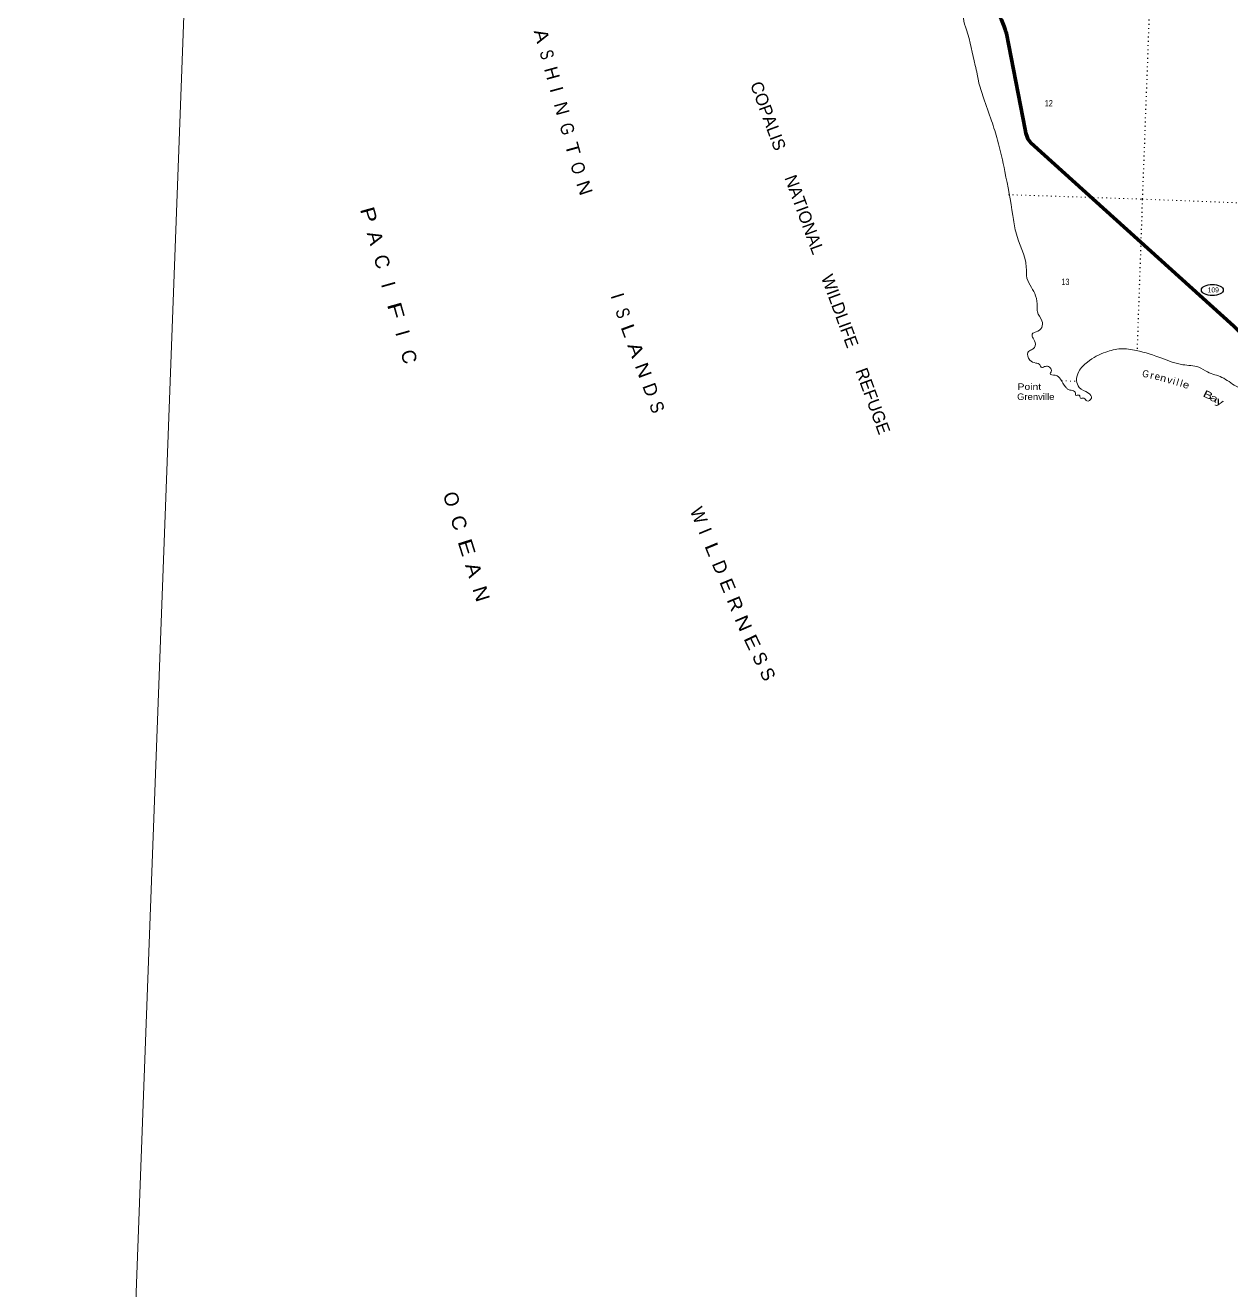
# Model space of a CAD drawing. Header units: feet. Extents: x -845745 to -745759, y -170898 to 15581.
# Drawn here: x -845745 to -811749, y -83303 to -47629 of the extents above; entities that cross this region are included whole.
import ezdxf
from ezdxf.enums import TextEntityAlignment as Align

# ---------------------------------------------------------------- set-up
doc = ezdxf.new("R2010")
doc.units = ezdxf.units.FT
doc.header["$LTSCALE"] = 80
doc.linetypes.add('DOT_DASHED', pattern=[7.7, 5, -1.2, 0.3, -1.2])
doc.linetypes.add('DOTTED', pattern=[1.5, 0.3, -1.2])
for name, color, linetype, lineweight in [('17', 7, 'Continuous', 25), ('23', 7, 'Continuous', 70), ('39', 7, 'Continuous', 13), ('4', 7, 'Continuous', 13), ('44', 7, 'DOT_DASHED', 13), ('6', 7, 'DOTTED', 25), ('7', 7, 'DOTTED', 13)]:
    doc.layers.add(name, color=color, linetype=linetype, lineweight=lineweight)
doc.layers.add('41', color=7, linetype='Continuous')
doc.layers.add('42', color=7, linetype='Continuous')

msp = doc.modelspace()

# ---------------------------------------------------------------- linework, layer by layer
at = {"layer": '17'}
msp.add_ellipse((-812266.47, -55097.05), major_axis=(309.24, -1), ratio=0.500121, dxfattribs=at)
at = {"layer": '23'}
msp.add_lwpolyline([(-810455.15, -57516.99), (-811056.98, -56751.52), (-811314.02, -56458.45), (-811656.05, -56114.7), (-817387.01, -50944.05), (-817418.52, -50905.33), (-817452.08, -50859.54), (-817468.86, -50830.54), (-817488.91, -50780.11), (-817522.25, -50670.27), (-817545.39, -50573.09), (-818076.03, -47861.26), (-818087.41, -47818.25), (-818110.29, -47744.98), (-818138.76, -47662.13), (-818216, -47478.72), (-819087.88, -45801.46)], dxfattribs=at)
at = {"layer": '39'}
for points in [[(-810080.61, -47043.38), (-810333.18, -47127.98), (-810628.71, -47127.89), (-811072.09, -46985.74), (-811380.77, -46785.78), (-811625.66, -46485.29), (-811669.88, -46195.74), (-811714.13, -45559.73), (-811677.2, -45248.79), (-811549.77, -44532.08), (-811614.37, -44076.65), (-811840.64, -43819.11), (-812046.52, -43900.65), (-812443.48, -44100.5), (-812681.38, -44062.11), (-813617.05, -43854.68), (-814028.76, -43842.54), (-814414.18, -43883.66), (-814886.49, -43937.91), (-815274.44, -43878.24), (-815525.52, -43698.4), (-815955.61, -43347.22), (-816323.84, -43125.08), (-816700.18, -42731.44), (-817555.36, -41769.43), (-818327.64, -41199.02), (-819214.72, -40758.39), (-819514.5, -40744.76), (-819946, -40781.11), (-820141.3, -40799.28), (-820311.76, -40731.95), (-820434.15, -40840.54), (-820581.89, -40892.43), (-820899.84, -40940.14), (-821299.25, -41032.35), (-821439.81, -41027.52), (-821539.05, -40875.05), (-821689.05, -40736.95), (-821819.24, -40549.17), (-821920.67, -40517.49), (-821968.43, -40676.98), (-821851.57, -40958.97), (-821496.22, -41609.7), (-821257.64, -42149.67), (-820889.58, -42897.53), (-820444.8, -43867.57), (-820179.28, -44615.93), (-819821.11, -45764.28), (-819535.22, -46678.51), (-819320.26, -47203.56), (-819290.22, -47265.02), (-819281.69, -47424.44), (-819202.79, -47757.49), (-818952.24, -48763.16), (-818898.38, -49006.72), (-818864.79, -49197.21), (-818718.56, -49675.59), (-818491.86, -50325.93), (-818323.71, -50867.5), (-818117.37, -51756.83), (-817894.94, -52993.17), (-817810.68, -53461.35), (-817513.33, -54450.5), (-817493.9, -54759.35), (-817368.52, -55027.53), (-817249.98, -55261.23), (-817204.31, -55566.95), (-817201.3, -55712.08), (-817071.35, -55964.3), (-817079.99, -56155.35), (-817232.99, -56276.99), (-817345.8, -56341.59), (-817323.75, -56459.17), (-817277.94, -56529.23), (-817282.57, -56720.43), (-817365.12, -56782.04), (-817468.25, -56857.05), (-817411.47, -57074.53), (-817247.53, -57158.72), (-817130.67, -57209.07), (-817098.91, -57278.65), (-816999.75, -57259.9), (-816887.09, -57257.73), (-816807.56, -57341.04), (-816809.79, -57405.42), (-816842.08, -57466.75), (-816696.61, -57503.98), (-816551.73, -57615.72), (-816404.52, -57834.29), (-816350.25, -57892.56), (-816212.89, -57931.52)], [(-816212.89, -57931.52), (-816129.13, -58008.93), (-816127, -58063.39), (-816018.64, -58069.13), (-815989.16, -58146.69), (-815886.76, -58150.21), (-815807.01, -58227.48), (-815677.58, -58147.33), (-815763.18, -58007.42), (-816020.99, -57847.48), (-816094.53, -57649.57), (-816033.59, -57399.89), (-815787, -57130.41), (-815268.57, -56848.12), (-814853.3, -56757.66), (-814410.58, -56803.11), (-813686.51, -57025.41), (-813099.68, -57204.72), (-812649.9, -57278.6), (-812401.16, -57410.03), (-811996.35, -57562.93), (-811598.98, -57814.28), (-810970.26, -58234.73), (-810781.51, -58472.86), (-810683.82, -58496.36), (-810547.52, -58623.92), (-810496.69, -58680.33)]]:
    msp.add_spline(points, degree=3, dxfattribs=at)
at = {"layer": '4'}
msp.add_line((-842343.01, -76043), (-838938.61, 15580.59), dxfattribs=at)
msp.add_lwpolyline([(-814434.73, -168743.41), (-845744.99, -167601.58), (-844044.3, -121830.28), (-842343.01, -76043)], dxfattribs=at)
at = {"layer": '6'}
msp.add_lwpolyline([(-813928.27, -43843.41), (-814045.9, -47229.89), (-814242.21, -52534.68), (-814390.69, -56809.22)], dxfattribs=at)
at = {"layer": '7'}
msp.add_line((-816520.3, -57657.09), (-816092.87, -57671.79), dxfattribs=at)
msp.add_lwpolyline([(-818018.67, -52408.88), (-814242.21, -52534.68), (-810282.32, -52686.58)], dxfattribs=at)

# ---------------------------------------------------------------- texts
at = {"layer": '17', "width": 0.85}
msp.add_text('109', height=140, dxfattribs=at).set_placement((-812240.42, -55165.36), align=Align.CENTER)
at = {"layer": '41'}
for s, height, rotation, width, p in [('P', 400, 285.81, 1.25, (-836247.51, -53032.69)), ('A', 400, 285.81, 1.1, (-836064.1, -53680.45)), ('F', 400, 285.81, 1.45, (-835484.32, -55731.5)), ('G', 200, 346.992, 0.9, (-814167.45, -57559.24)), ('r', 200, 346.992, 1.15, (-813988.37, -57602.36)), ('n', 200, 345.426, 1.15, (-813672.93, -57680.04)), ('v', 200, 345.426, 1.1, (-813490.37, -57732.68)), ('e', 200, 340.892, 1.2, (-813036.53, -57866.41)), ('B', 200, 333.984, 1.5, (-812430.93, -58146.81)), ('a', 200, 333.984, 1.45, (-812259.91, -58239.58)), ('y', 200, 333.302, 1.5, (-812097.68, -58332.11)), ('C', 400, 287.401, 1.05, (-833703.28, -61724.43)), ('E', 400, 287.401, 1.35, (-833485.47, -62419.46)), ('A', 400, 287.401, 1.15, (-833286.48, -63054.35)), ('N', 400, 287.401, 1.1, (-833075.26, -63728.33))]:
    msp.add_text(s, height=height, rotation=rotation, dxfattribs=dict(at, width=width)).set_placement(p, align=Align.CENTER)
for s, height, rotation, p in [('C', 400, 285.81, (-835874.25, -54350.94)), ('I', 400, 285.81, (-835696.96, -55001.47)), ('I', 400, 285.81, (-835293.81, -56366.99)), ('C', 400, 285.81, (-835114.82, -57032.89)), ('e', 200, 346.992, (-813835.24, -57632.5)), ('i', 200, 345.426, (-813369.32, -57763.98)), ('l', 200, 343.345, (-813273.21, -57794.57)), ('l', 200, 343.345, (-813165.97, -57826.22)), ('O', 400, 287.401, (-833911.68, -61059.47))]:
    msp.add_text(s, height=height, rotation=rotation, dxfattribs=at).set_placement(p, align=Align.CENTER)
at = {"layer": '42'}
for s, width, p in [('Point', 1.2, (-817759.23, -57914.92)), ('Grenville', 1.1, (-817773.5, -58198.99))]:
    msp.add_text(s, height=181.5, dxfattribs=dict(at, width=width)).set_placement(p)
at = {"layer": '44'}
for s, rotation, width, p in [('A', 285.315, 1.15, (-831407.37, -47793.16)), ('S', 285.315, 0.75, (-831245.45, -48384.39)), ('G', 285.315, 0.85, (-830682.06, -50441.74)), ('T', 285.315, 1.15, (-830531.07, -50993.08)), ('O', 286.24, 0.85, (-830378.52, -51550.13)), ('N', 288.314, 1.1, (-830211.6, -52084.32)), ('S', 287.314, 0.8, (-829108.67, -55676.01)), ('L', 290.205, 1.25, (-828960.19, -56141.85)), ('A', 290.205, 1.25, (-828770.93, -56656.14)), ('N', 290.205, 1.15, (-828559.2, -57231.41)), ('S', 290.205, 0.9, (-828156.18, -58326.52)), ('W', 292.428, 0.95, (-827009.59, -61317.31)), ('L', 292.428, 1.3, (-826598.18, -62314.08)), ('E', 292.428, 1.1, (-826177.78, -63332.71)), ('R', 292.428, 1.1, (-825968.69, -63839.27)), ('N', 293.233, 1.2, (-825748.33, -64373.16)), ('E', 295.529, 1.2, (-825495.63, -64931.39))]:
    msp.add_text(s, height=375, rotation=rotation, dxfattribs=dict(at, width=width)).set_placement(p)
for s, height, rotation, p in [('H', 375, 285.315, (-831116.31, -48856.02)), ('COPALIS      NATIONAL     WILDLIFE     REFUGE', 350, 290.167, (-825307.16, -49293.84)), ('I', 375, 285.315, (-830960.64, -49424.45)), ('N', 375, 285.315, (-830843.95, -49850.5)), ('I', 375, 287.314, (-829240.13, -55254.31)), ('D', 375, 290.205, (-828347.5, -57806.68)), ('I', 375, 292.428, (-826766.71, -61905.76)), ('D', 375, 292.428, (-826389.13, -62820.67)), ('S', 375, 295.529, (-825259.42, -65425.91)), ('S', 375, 295.529, (-825048.69, -65867.15))]:
    msp.add_text(s, height=height, rotation=rotation, dxfattribs=at).set_placement(p)
at = {"layer": '7', "width": 0.85}
for s, p in [('12', (-816993.91, -49915.74)), ('13', (-816524.76, -54953.26))]:
    msp.add_text(s, height=175, dxfattribs=at).set_placement(p)

doc.saveas('drawing.dxf')
